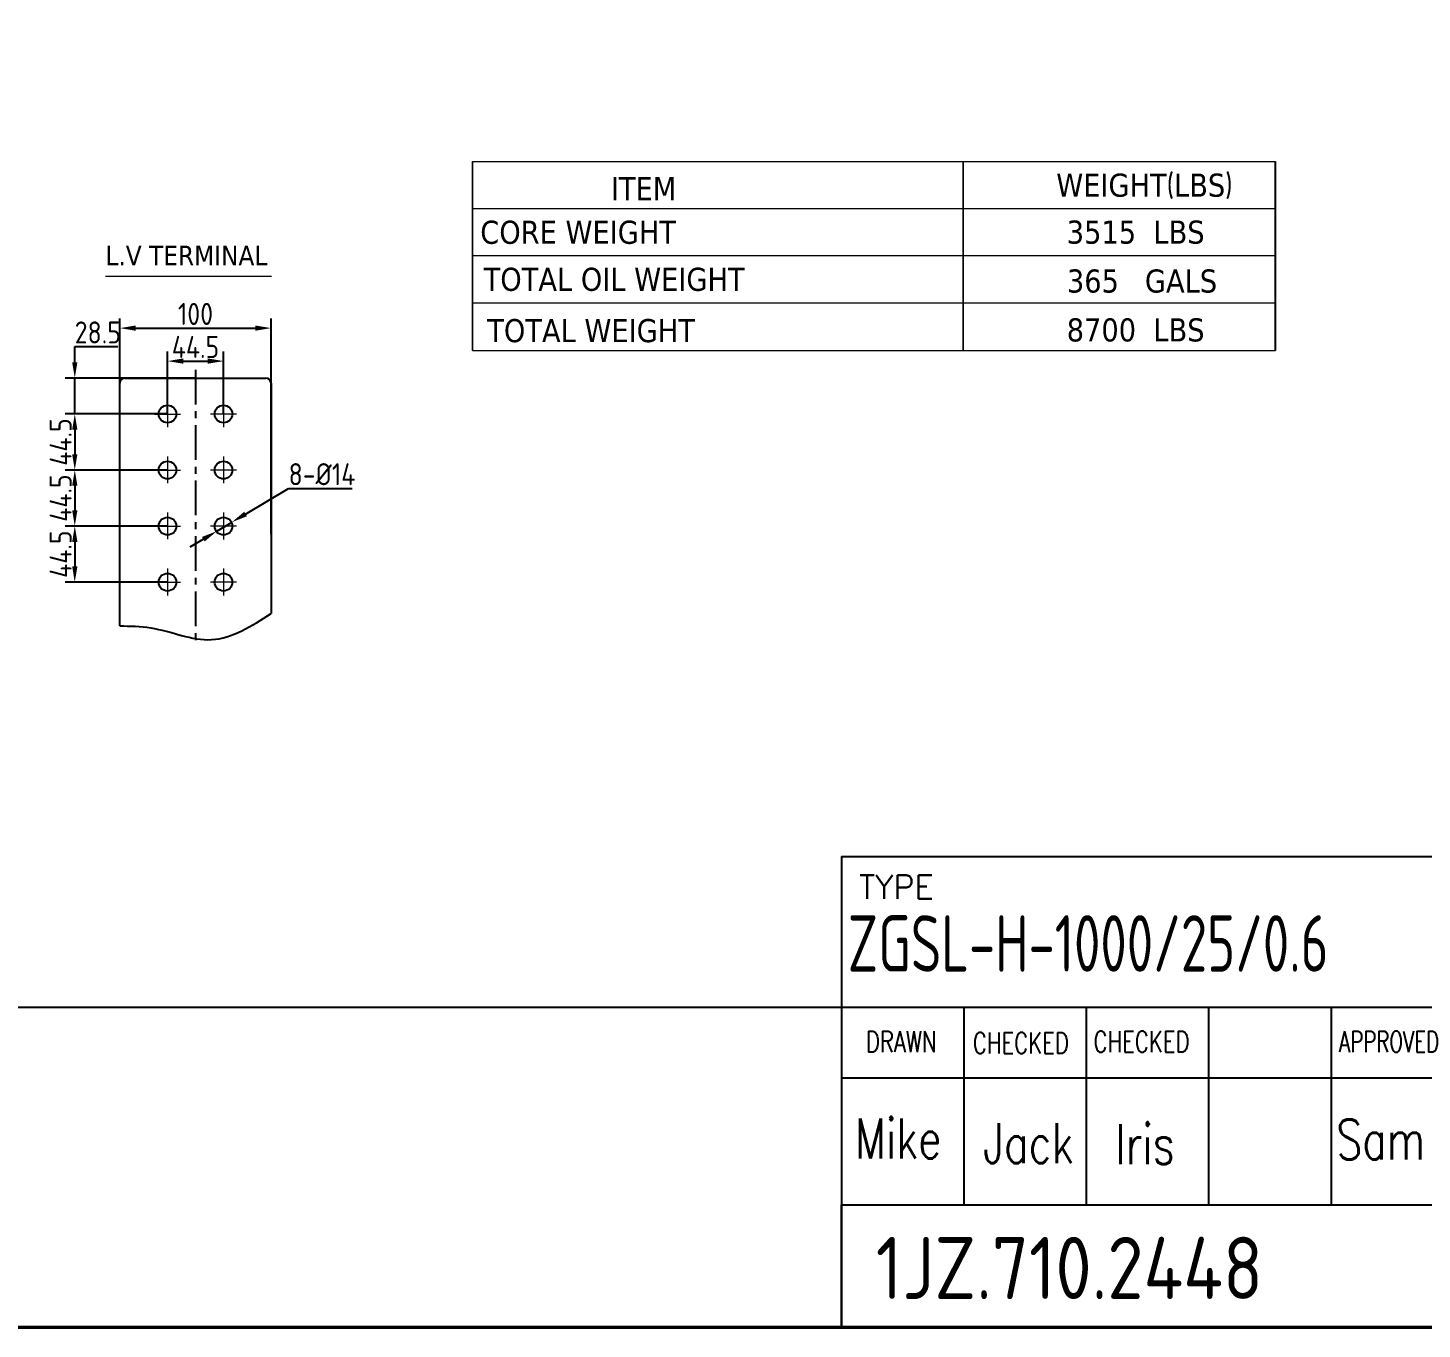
# Model space of a CAD drawing. Header units: millimetres. Extents: x 266108 to 276883, y -181835 to -175175.
# Drawn here: x 270000 to 273321, y -181592 to -178494 of the extents above; entities that cross this region are included whole.
import ezdxf

# ---------------------------------------------------------------- set-up
doc = ezdxf.new("R2010")
doc.units = ezdxf.units.MM
doc.header["$LTSCALE"] = 13
doc.linetypes.add('CENTERX2', pattern=[101.6, 63.5, -12.7, 12.7, -12.7])
doc.linetypes.add('点画线', pattern=[18, 12, -2, 2, -2])
doc.layers.add('1', color=4, linetype='Continuous')
doc.layers.add('2', color=3, linetype='Continuous')
for name, color, linetype, lineweight in [('中心线层', 1, '点画线', 18), ('标注、文本', 3, 'Continuous', 25), ('铁心', 3, 'Continuous', 0)]:
    doc.layers.add(name, color=color, linetype=linetype, lineweight=lineweight)
doc.styles.add('ROMANS', font='romans.shx', dxfattribs={"bigfont": 'whgtxt.shx'})
doc.styles.get("Standard").update_dxf_attribs({"font": 'gbenor.shx', "bigfont": 'gbcbig.shx'})
doc.styles.add('Tahoma$001', font='tahoma.ttf', dxfattribs={"height": 2.159784})
doc.styles.add('Tahoma_txtstyle_30.51_0_0', font='tahoma.ttf')
doc.dimstyles.new('郁文书', dxfattribs={"dimscale": 15, "dimtxt": 3.5, "dimasz": 2.5, "dimexe": 1.5, "dimexo": 0, "dimgap": 0.5, "dimtad": 1, "dimtoh": 1, "dimtxsty": 'Standard', "dimcen": 2.5, "dimclrd": 3, "dimclre": 3, "dimclrt": 2, "dimadec": 0, "dimazin": 0, "dimtfac": 1, "dimtmove": 0, "dimatfit": 2, "dimfxl": 1, "dimarcsym": 0})

# ---------------------------------------------------------------- blocks, each defined once
blk = doc.blocks.new('*D43')
at = {"layer": '1', "color": 3, "lineweight": -2, "transparency": 16777216}
for p, q in [((270219.6, -179727), (270219.6, -179186.1)), ((270579.6, -179699.6), (270579.6, -179186.1)), ((270257.1, -179208.6), (270542.1, -179208.6))]:
    blk.add_line(p, q, dxfattribs=at)
at = {"layer": '1', "color": 3, "transparency": 16777216}
for points in [[(270257.1, -179202.4), (270257.1, -179214.9), (270219.6, -179208.6)], [(270542.1, -179202.4), (270542.1, -179214.9), (270579.6, -179208.6)]]:
    blk.add_solid(points, dxfattribs=at)
at = {"layer": 'Defpoints', "color": 0, "transparency": 16777216}
for p in [(270579.6, -179208.6), (270579.6, -179699.6), (270219.6, -179727)]:
    blk.add_point(p, dxfattribs=at)
at = {"layer": '1', "color": 2, "transparency": 16777216, "insert": (270399.6, -179174.9), "char_height": 52.5, "attachment_point": 5}
blk.add_mtext('100', dxfattribs=at)
blk = doc.blocks.new('*D44')
at = {"layer": '1', "color": 3, "lineweight": -2, "transparency": 16777216}
for p, q in [((270518.9, -179651.3), (270621.2, -179590.3)), ((270621.2, -179590.3), (270773, -179590.3)), ((270450.6, -179692.1), (270486.7, -179670.5)), ((270418.4, -179711.3), (270386.2, -179730.5))]:
    blk.add_line(p, q, dxfattribs=at)
at = {"layer": '1', "color": 3, "transparency": 16777216}
for points in [[(270515.7, -179645.9), (270522.1, -179656.7), (270486.7, -179670.5)], [(270415.2, -179705.9), (270421.6, -179716.6), (270450.6, -179692.1)]]:
    blk.add_solid(points, dxfattribs=at)
at = {"layer": 'Defpoints', "color": 0, "transparency": 16777216}
for p in [(270486.7, -179670.5), (270450.6, -179692.1)]:
    blk.add_point(p, dxfattribs=at)
at = {"layer": '1', "color": 2, "transparency": 16777216, "insert": (270700.9, -179556.5), "char_height": 52.5, "attachment_point": 5}
blk.add_mtext('8-%%C14', dxfattribs=at)
blk = doc.blocks.new('*D45')
at = {"layer": '1', "color": 3, "lineweight": -2, "transparency": 16777216}
for p, q in [((270112.1, -179290.1), (270112.1, -179252.6)), ((270112.1, -179252.6), (270214.4, -179252.6)), ((270399.7, -179327.6), (270089.6, -179327.6)), ((270112.1, -179413.1), (270112.1, -179327.6)), ((270333, -179413.1), (270089.6, -179413.1)), ((270112.1, -179450.6), (270112.1, -179488.1))]:
    blk.add_line(p, q, dxfattribs=at)
at = {"layer": '1', "color": 3, "transparency": 16777216}
for points in [[(270105.9, -179290.1), (270118.4, -179290.1), (270112.1, -179327.6)], [(270105.9, -179450.6), (270118.4, -179450.6), (270112.1, -179413.1)]]:
    blk.add_solid(points, dxfattribs=at)
at = {"layer": 'Defpoints', "color": 0, "transparency": 16777216}
for p in [(270112.1, -179327.6), (270399.7, -179327.6), (270333, -179413.1)]:
    blk.add_point(p, dxfattribs=at)
at = {"layer": '1', "color": 2, "transparency": 16777216, "insert": (270167, -179218.9), "char_height": 52.5, "attachment_point": 5}
blk.add_mtext('28.5', dxfattribs=at)
blk = doc.blocks.new('*D46')
at = {"layer": '1', "color": 3, "lineweight": -2, "transparency": 16777216}
for p, q in [((270333, -179413.1), (270333, -179264.7)), ((270370.5, -179287.2), (270428.9, -179287.2)), ((270466.4, -179413.2), (270466.4, -179264.7))]:
    blk.add_line(p, q, dxfattribs=at)
at = {"layer": '1', "color": 3, "transparency": 16777216}
for points in [[(270370.5, -179280.9), (270370.5, -179293.4), (270333, -179287.2)], [(270428.9, -179280.9), (270428.9, -179293.4), (270466.4, -179287.2)]]:
    blk.add_solid(points, dxfattribs=at)
at = {"layer": 'Defpoints', "color": 0, "transparency": 16777216}
for p in [(270466.4, -179287.2), (270333, -179413.1), (270466.4, -179413.2)]:
    blk.add_point(p, dxfattribs=at)
at = {"layer": '1', "color": 2, "transparency": 16777216, "insert": (270399.7, -179253.4), "char_height": 52.5, "attachment_point": 5}
blk.add_mtext('44.5', dxfattribs=at)
blk = doc.blocks.new('*D47')
at = {"layer": '1', "color": 3, "lineweight": -2, "transparency": 16777216}
for p, q in [((270333, -179413.1), (270089.6, -179413.1)), ((270112.1, -179450.6), (270112.1, -179509.1)), ((270333, -179546.6), (270089.6, -179546.6))]:
    blk.add_line(p, q, dxfattribs=at)
at = {"layer": '1', "color": 3, "transparency": 16777216}
for points in [[(270105.9, -179450.6), (270118.4, -179450.6), (270112.1, -179413.1)], [(270105.9, -179509.1), (270118.4, -179509.1), (270112.1, -179546.6)]]:
    blk.add_solid(points, dxfattribs=at)
at = {"layer": 'Defpoints', "color": 0, "transparency": 16777216}
for p in [(270333, -179413.1), (270112.1, -179546.6), (270333, -179546.6)]:
    blk.add_point(p, dxfattribs=at)
at = {"layer": '1', "color": 2, "transparency": 16777216, "insert": (270078.4, -179479.9), "char_height": 52.5, "attachment_point": 5, "rotation": 90}
blk.add_mtext('44.5', dxfattribs=at)
blk = doc.blocks.new('*D48')
at = {"layer": '1', "color": 3, "lineweight": -2, "transparency": 16777216}
for p, q in [((270333, -179546.6), (270089.6, -179546.6)), ((270112.1, -179584.1), (270112.1, -179642.6)), ((270333, -179680.1), (270089.6, -179680.1))]:
    blk.add_line(p, q, dxfattribs=at)
at = {"layer": '1', "color": 3, "transparency": 16777216}
for points in [[(270105.9, -179584.1), (270118.4, -179584.1), (270112.1, -179546.6)], [(270105.9, -179642.6), (270118.4, -179642.6), (270112.1, -179680.1)]]:
    blk.add_solid(points, dxfattribs=at)
at = {"layer": 'Defpoints', "color": 0, "transparency": 16777216}
for p in [(270333, -179546.6), (270112.1, -179680.1), (270333, -179680.1)]:
    blk.add_point(p, dxfattribs=at)
at = {"layer": '1', "color": 2, "transparency": 16777216, "insert": (270078.4, -179613.4), "char_height": 52.5, "attachment_point": 5, "rotation": 90}
blk.add_mtext('44.5', dxfattribs=at)
blk = doc.blocks.new('*D49')
at = {"layer": '1', "color": 3, "lineweight": -2, "transparency": 16777216}
for p, q in [((270333, -179680.1), (270089.6, -179680.1)), ((270112.1, -179717.6), (270112.1, -179776.1)), ((270333, -179813.6), (270089.6, -179813.6))]:
    blk.add_line(p, q, dxfattribs=at)
at = {"layer": '1', "color": 3, "transparency": 16777216}
for points in [[(270105.9, -179717.6), (270118.4, -179717.6), (270112.1, -179680.1)], [(270105.9, -179776.1), (270118.4, -179776.1), (270112.1, -179813.6)]]:
    blk.add_solid(points, dxfattribs=at)
at = {"layer": 'Defpoints', "color": 0, "transparency": 16777216}
for p in [(270333, -179680.1), (270112.1, -179813.6), (270333, -179813.6)]:
    blk.add_point(p, dxfattribs=at)
at = {"layer": '1', "color": 2, "transparency": 16777216, "insert": (270078.4, -179746.9), "char_height": 52.5, "attachment_point": 5, "rotation": 90}
blk.add_mtext('44.5', dxfattribs=at)

msp = doc.modelspace()

# ---------------------------------------------------------------- linework, layer by layer
at = {"layer": '1', "color": 1, "linetype": 'CENTERX2', "lineweight": -3, "ltscale": 0.1}
msp.add_line((270399.704, -179307.724), (270399.56, -179963.633), dxfattribs=at)
at = {"layer": '1'}
for p, q in [((270219.534, -179917.693), (270219.575, -179339.639)), ((270231.575, -179327.639), (270567.575, -179327.639)), ((270579.575, -179339.639), (270579.534, -179888.092))]:
    msp.add_line(p, q, dxfattribs=at)
at = {"layer": '1', "const_width": 7.849}
msp.add_lwpolyline([(266690.813, -181588.349), (275302.013, -181588.349), (275302.013, -175399.049), (266690.813, -175399.049), (266690.813, -181588.349)], dxfattribs=at)
at = {"layer": '1'}
for centre in [(270332.951, -179413.139), (270466.424, -179413.16), (270332.951, -179546.639), (270466.383, -179546.66), (270332.951, -179680.139), (270466.341, -179680.16), (270332.951, -179813.639), (270332.951, -179813.639), (270466.299, -179813.66), (270466.299, -179813.66)]:
    msp.add_circle(centre, 21, dxfattribs=at)
for centre, start, end in [((270231.575, -179339.639), 90, 180), ((270567.575, -179339.639), 0, 90)]:
    msp.add_arc(centre, 12, start, end, dxfattribs=at)
at = {"layer": '2'}
for p, q in [((271938.263, -180467.099), (275302.013, -180467.099)), ((271938.263, -180467.099), (271938.263, -181588.349)), ((266690.813, -180825.899), (275302.013, -180825.899)), ((272229.788, -180825.899), (272229.788, -181296.1)), ((272521.313, -180825.899), (272521.313, -181296.1)), ((272812.838, -180825.899), (272812.838, -181296.1)), ((273104.363, -180825.899), (273104.363, -181296.1)), ((271938.263, -180994.086), (273395.888, -180994.086)), ((271938.263, -181296.1), (273395.888, -181296.1)), ((271938.263, -181587.625), (271938.263, -181296.1))]:
    msp.add_line(p, q, dxfattribs=at)
at = {"layer": '中心线层'}
for p, q in [((270332.951, -179380.902), (270332.951, -179444.574)), ((270466.434, -179380.923), (270466.415, -179444.595)), ((270301.952, -179413.139), (270363.95, -179413.139)), ((270497.424, -179413.17), (270435.425, -179413.151)), ((270332.951, -179514.402), (270332.951, -179578.074)), ((270466.393, -179514.423), (270466.373, -179578.095)), ((270301.952, -179546.639), (270363.95, -179546.639)), ((270497.382, -179546.67), (270435.383, -179546.651)), ((270332.951, -179647.902), (270332.951, -179711.574)), ((270466.351, -179647.923), (270466.331, -179711.595)), ((270301.952, -179680.139), (270363.95, -179680.139)), ((270497.34, -179680.17), (270435.342, -179680.151)), ((270332.951, -179781.402), (270332.951, -179845.074)), ((270332.951, -179781.402), (270332.951, -179845.074)), ((270466.309, -179781.423), (270466.289, -179845.095)), ((270466.309, -179781.423), (270466.289, -179845.095)), ((270301.952, -179813.639), (270363.95, -179813.639)), ((270301.952, -179813.639), (270363.95, -179813.639)), ((270497.298, -179813.67), (270435.3, -179813.651)), ((270497.298, -179813.67), (270435.3, -179813.651))]:
    msp.add_line(p, q, dxfattribs=at)
at = {"layer": '标注、文本'}
msp.add_line((272972.438, -179262.318), (272972.438, -178812.118), dxfattribs=at)
msp.add_spline([(270219.534, -179917.693), (270292.994, -179922.367), (270437.979, -179950.41), (270579.534, -179888.092)], degree=3, dxfattribs=at)
at = {"layer": '铁心'}
for p, q in [((271059.407, -178812.118), (271059.407, -178999.235)), ((271059.407, -178999.235), (271059.407, -178812.118)), ((271059.407, -178812.118), (272972.438, -178812.118)), ((272228.327, -178812.118), (272228.327, -178961.812)), ((272228.327, -178961.812), (272228.327, -178812.118)), ((271059.407, -178923.853), (272972.438, -178923.853)), ((272228.327, -179134.698), (272228.327, -178961.812)), ((272228.327, -178961.812), (272228.327, -179134.698)), ((271059.407, -179262.318), (271059.407, -178999.235)), ((271059.407, -178999.235), (271059.407, -179262.318)), ((271059.407, -179036.054), (272972.438, -179036.054)), ((270581.038, -179085.354), (270185.207, -179085.354)), ((271059.407, -179148.255), (272972.438, -179148.255)), ((272228.327, -179262.318), (272228.327, -179134.698)), ((272228.327, -179134.698), (272228.327, -179262.318)), ((271059.407, -179262.318), (272972.438, -179262.318))]:
    msp.add_line(p, q, dxfattribs=at)

# ---------------------------------------------------------------- texts
at = {"layer": '1', "color": 4, "width": 0.8}
msp.add_text('ZGSL-H-1000/25/0.6', height=134.55, dxfattribs=at).set_placement((271953.141, -180741.114))
at = {"layer": '1', "color": 4}
msp.add_text('1JZ.710.2448', height=148.005, dxfattribs=at).set_placement((272020.104, -181520.699))
at = {"layer": '2', "style": 'ROMANS'}
msp.add_text('TYPE', height=56.0625, dxfattribs=at).set_placement((271980.233, -180567.359))
for s, height, width, p in [('DRAWN', 49.335, 0.75, (271996.693, -180932.455)), ('CHECKED', 49.335, 0.75, (272538.778, -180932.455)), ('APPROVED', 49.335, 0.7, (273123.295, -180932.455)), ('CHECKED', 49.335, 0.75, (272251.233, -180935.581)), ('Mike', 95.5126, 0.75, (271970.471, -181186.122)), ('Jack', 95.5126, 0.75, (272276.362, -181197.216)), ('lris', 95.5126, 0.75, (272590.675, -181199.365)), ('Sam', 95.5126, 0.75, (273117.244, -181188.362))]:
    msp.add_text(s, height=height, dxfattribs=dict(at, width=width)).set_placement(p)
at = {"layer": '铁心'}
for s, height, style, p in [('ITEM', 55.015, 'Tahoma_txtstyle_30.51_0_0', (271389, -178904.033)), ('CORE WEIGHT', 55.01498, 'Tahoma_txtstyle_30.51_0_0', (271077.898, -179007.826)), ('3515  LBS', 55.015, 'Tahoma_txtstyle_30.51_0_0', (272474.84, -179007.531)), ('L.V TERMINAL', 46.95689, 'Tahoma$001', (270185.066, -179059.26)), ('TOTAL OIL WEIGHT', 55.01498, 'Tahoma_txtstyle_30.51_0_0', (271085.955, -179119.857)), ('365   GALS ', 55.01498, 'Tahoma_txtstyle_30.51_0_0', (272475.194, -179123.944)), ('TOTAL WEIGHT', 55.01498, 'Tahoma_txtstyle_30.51_0_0', (271094.529, -179242.07)), ('8700  LBS', 55.015, 'Tahoma_txtstyle_30.51_0_0', (272474.773, -179240.328))]:
    msp.add_text(s, height=height, dxfattribs=dict(at, style=style)).set_placement(p)
at = {"layer": '铁心', "insert": (272449.839, -178840.676), "char_height": 55.01498, "width": 651.42255, "attachment_point": 1, "style": 'Tahoma_txtstyle_30.51_0_0'}
msp.add_mtext('WEIGHT{\\Fgbenor,gbcbig|c134;(}LBS{\\Fgbenor,gbcbig|c134;)}', dxfattribs=at)

# ---------------------------------------------------------------- dimensions: what is measured, and where the dimension line sits
at = {"layer": '1'}
for base, p1, p2, text, picture, middle in [((270579.575, -179208.644), (270219.575, -179726.962), (270579.575, -179699.639), '100', '*D43', (270399.575, -179208.644)), ((270466.424, -179287.154), (270332.951, -179413.139), (270466.424, -179413.16), '44.5', '*D46', (270399.688, -179287.154))]:
    dim = msp.add_linear_dim(base=base, p1=p1, p2=p2, text=text, dimstyle='郁文书', override={"dimarcsym": 1}, dxfattribs=at)
    dim.commit()
    dim.dimension.update_dxf_attribs({"geometry": picture, "text_midpoint": middle, "dimtype": 160})
for base, p1, p2, angle, text, picture, middle in [((270112.124, -179327.639), (270332.951, -179413.139), (270399.701, -179327.639), 90, '28.5', '*D45', (270167.023, -179252.639)), ((270112.124, -179546.639), (270332.951, -179413.139), (270332.951, -179546.639), 270, '44.5', '*D47', (270112.124, -179479.889)), ((270112.124, -179680.139), (270332.951, -179546.639), (270332.951, -179680.139), 270, '44.5', '*D48', (270112.124, -179613.389)), ((270112.124, -179813.639), (270332.951, -179680.139), (270332.951, -179813.639), 270, '44.5', '*D49', (270112.124, -179746.889))]:
    dim = msp.add_linear_dim(base=base, p1=p1, p2=p2, angle=angle, text=text, dimstyle='郁文书', override={"dimarcsym": 1}, dxfattribs=at)
    dim.commit()
    dim.dimension.update_dxf_attribs({"geometry": picture, "text_midpoint": middle, "dimtype": 160})
dim = msp.add_diameter_dim_2p(p1=(270450.609, -179692.05), p2=(270486.674, -179670.526), text='8-%%C14', dimstyle='郁文书', override={"dimarcsym": 1}, dxfattribs=at)
dim.commit()
dim.dimension.update_dxf_attribs({"geometry": '*D44', "text_midpoint": (270700.854, -179590.257), "dimtype": 163})

doc.saveas('drawing.dxf')
